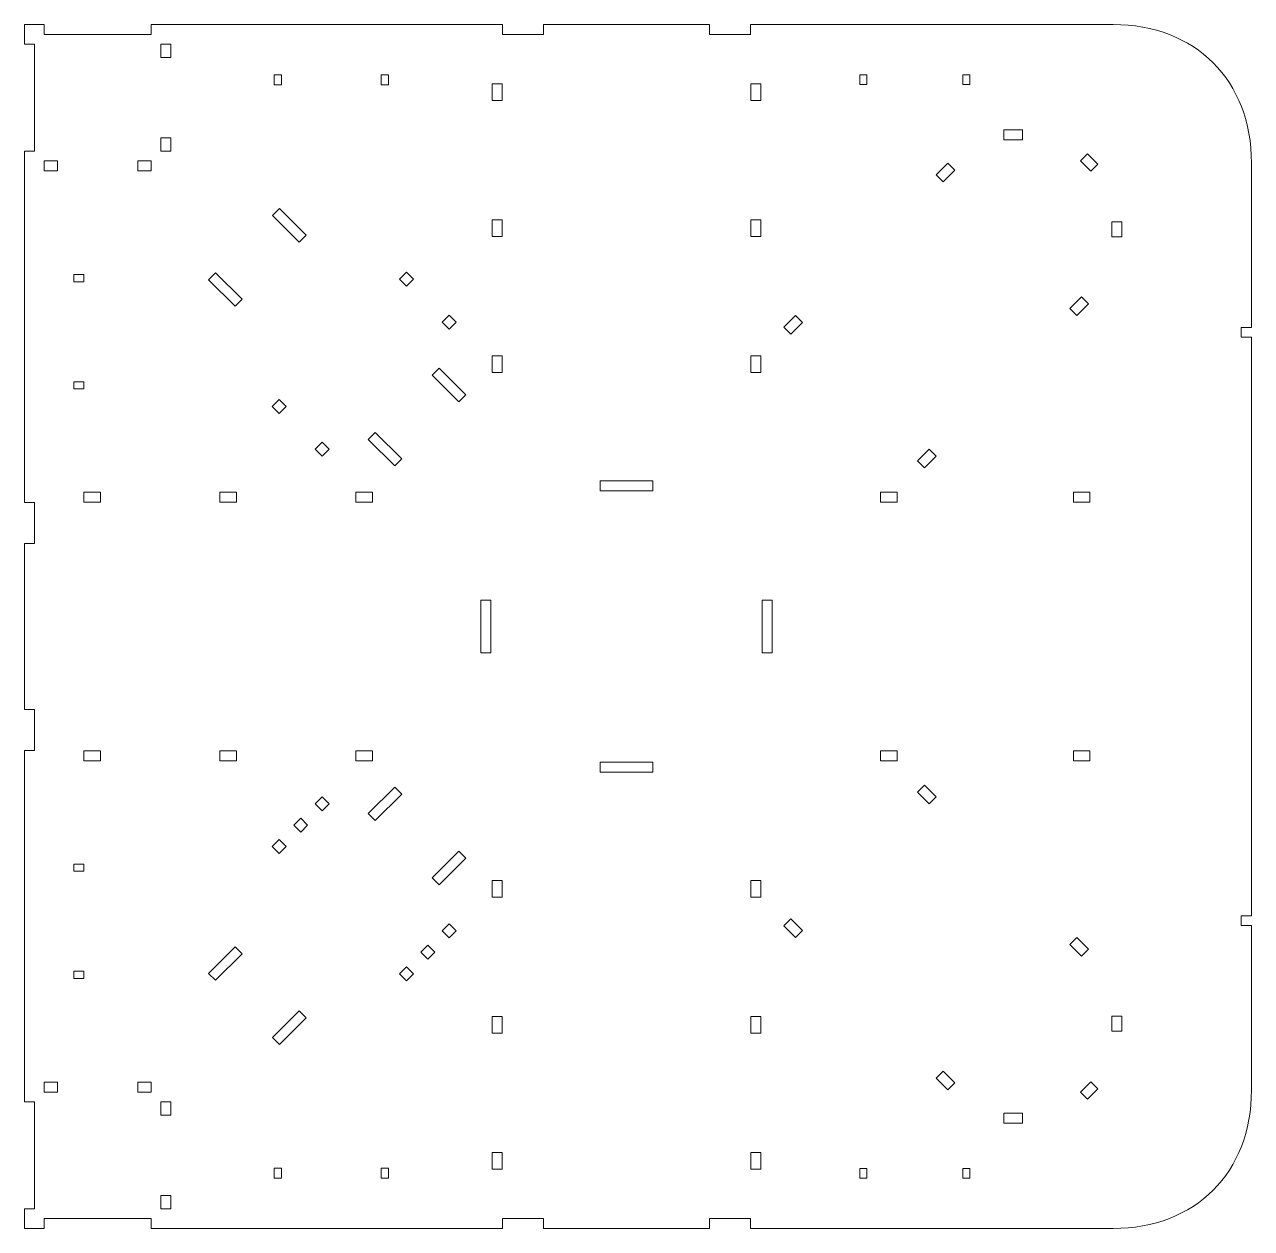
# Model space of a CAD drawing. Header units: millimetres. Extents: x -824 to 903, y -527 to 785.
# Drawn here: x -793.1 to -421, y -502.1 to -137 of the extents above; entities that cross this region are included whole.
import ezdxf

# ---------------------------------------------------------------- set-up
doc = ezdxf.new("R2010")
doc.units = ezdxf.units.MM
doc.header["$MEASUREMENT"] = 0
doc.layers.add('Camada 1', color=7, linetype='Continuous')

msp = doc.modelspace()

# ---------------------------------------------------------------- linework, layer by layer
at = {"layer": 'Camada 1', "lineweight": 9}
for points, knots in [([(-790.068, -281.9759), (-790.068, -281.9759), (-790.068, -294.3895), (-790.068, -294.3895), (-790.068, -294.3895), (-790.068, -294.3895), (-793.0673, -294.3895), (-793.0673, -294.3895), (-793.0673, -294.3895), (-793.0673, -294.3895), (-793.0673, -344.7747), (-793.0673, -344.7747), (-793.0673, -344.7747), (-793.0673, -344.7747), (-790.068, -344.7747), (-790.068, -344.7747), (-790.068, -344.7747), (-790.068, -344.7747), (-790.068, -357.1884), (-790.068, -357.1884), (-790.068, -357.1884), (-790.068, -357.1884), (-793.0673, -357.1884), (-793.0673, -357.1884), (-793.0673, -357.1884), (-793.0673, -357.1884), (-793.0673, -463.7445), (-793.0673, -463.7445), (-793.0673, -463.7445), (-793.0673, -463.7445), (-790.068, -463.7445), (-790.068, -463.7445), (-790.068, -463.7445), (-790.068, -463.7445), (-790.068, -496.138), (-790.068, -496.138), (-790.068, -496.138), (-790.068, -496.138), (-793.0673, -496.138), (-793.0673, -496.138), (-793.0673, -496.138), (-793.0673, -496.138), (-793.0673, -502.1367), (-793.0673, -502.1367), (-793.0673, -502.1367), (-793.0673, -502.1367), (-787.0989, -502.1367), (-787.0989, -502.1367), (-787.0989, -502.1367), (-787.0989, -502.1367), (-787.0989, -499.1374), (-787.0989, -499.1374), (-787.0989, -499.1374), (-787.0989, -499.1374), (-754.7054, -499.1374), (-754.7054, -499.1374), (-754.7054, -499.1374), (-754.7054, -499.1374), (-754.7054, -502.1367), (-754.7054, -502.1367), (-754.7054, -502.1367), (-754.7054, -502.1367), (-648.1189, -502.1367), (-648.1189, -502.1367), (-648.1189, -502.1367), (-648.1189, -502.1367), (-648.1189, -499.1374), (-648.1189, -499.1374), (-648.1189, -499.1374), (-648.1189, -499.1374), (-635.7052, -499.1374), (-635.7052, -499.1374), (-635.7052, -499.1374), (-635.7052, -499.1374), (-635.7052, -502.1367), (-635.7052, -502.1367), (-635.7052, -502.1367), (-635.7052, -502.1367), (-585.3202, -502.1367), (-585.3202, -502.1367), (-585.3202, -502.1367), (-585.3202, -502.1367), (-585.3202, -499.1374), (-585.3202, -499.1374), (-585.3202, -499.1374), (-585.3202, -499.1374), (-572.9064, -499.1374), (-572.9064, -499.1374), (-572.9064, -499.1374), (-572.9064, -499.1374), (-572.9064, -502.1367), (-572.9064, -502.1367), (-572.9064, -502.1367), (-572.9064, -502.1367), (-462.947, -502.1367), (-462.947, -502.1367), (-462.947, -502.1367), (-437.9432, -502.1367), (-420.9595, -485.1529), (-420.9595, -460.1492), (-420.9595, -460.1492), (-420.9595, -460.1492), (-420.9595, -410.2818), (-420.9595, -410.2818), (-420.9595, -410.2818), (-420.9595, -410.2818), (-424.0954, -410.2818), (-424.0954, -410.2818), (-424.0954, -410.2818), (-424.0954, -410.2818), (-424.0954, -407.2824), (-424.0954, -407.2824), (-424.0954, -407.2824), (-424.0954, -407.2824), (-420.9595, -407.2824), (-420.9595, -407.2824), (-420.9595, -407.2824), (-420.9595, -407.2824), (-420.9595, -231.8819), (-420.9595, -231.8819), (-420.9595, -231.8819), (-420.9595, -231.8819), (-424.0954, -231.8819), (-424.0954, -231.8819), (-424.0954, -231.8819), (-424.0954, -231.8819), (-424.0954, -228.8825), (-424.0954, -228.8825), (-424.0954, -228.8825), (-424.0954, -228.8825), (-420.9595, -228.8825), (-420.9595, -228.8825), (-420.9595, -228.8825), (-420.9595, -228.8825), (-420.9595, -179.0151), (-420.9595, -179.0151), (-420.9595, -179.0151), (-420.9595, -154.0113), (-437.9434, -137.0275), (-462.947, -137.0275), (-462.947, -137.0275), (-462.947, -137.0275), (-572.9064, -137.0275), (-572.9064, -137.0275), (-572.9064, -137.0275), (-572.9064, -137.0275), (-572.9064, -140.0268), (-572.9064, -140.0268), (-572.9064, -140.0268), (-572.9064, -140.0268), (-585.3202, -140.0268), (-585.3202, -140.0268), (-585.3202, -140.0268), (-585.3202, -140.0268), (-585.3202, -137.0275), (-585.3202, -137.0275), (-585.3202, -137.0275), (-585.3202, -137.0275), (-635.7052, -137.0275), (-635.7052, -137.0275), (-635.7052, -137.0275), (-635.7052, -137.0275), (-635.7052, -140.0268), (-635.7052, -140.0268), (-635.7052, -140.0268), (-635.7052, -140.0268), (-648.1189, -140.0268), (-648.1189, -140.0268), (-648.1189, -140.0268), (-648.1189, -140.0268), (-648.1189, -137.0275), (-648.1189, -137.0275), (-648.1189, -137.0275), (-648.1189, -137.0275), (-754.7054, -137.0275), (-754.7054, -137.0275), (-754.7054, -137.0275), (-754.7054, -137.0275), (-754.7054, -140.0268), (-754.7054, -140.0268), (-754.7054, -140.0268), (-754.7054, -140.0268), (-787.0989, -140.0268), (-787.0989, -140.0268), (-787.0989, -140.0268), (-787.0989, -140.0268), (-787.0989, -137.0275), (-787.0989, -137.0275), (-787.0989, -137.0275), (-787.0989, -137.0275), (-793.0673, -137.0275), (-793.0673, -137.0275), (-793.0673, -137.0275), (-793.0673, -137.0275), (-793.0673, -143.0262), (-793.0673, -143.0262), (-793.0673, -143.0262), (-793.0673, -143.0262), (-790.068, -143.0262), (-790.068, -143.0262), (-790.068, -143.0262), (-790.068, -143.0262), (-790.068, -175.4198), (-790.068, -175.4198), (-790.068, -175.4198), (-790.068, -175.4198), (-793.0673, -175.4198), (-793.0673, -175.4198), (-793.0673, -175.4198), (-793.0673, -175.4198), (-793.0673, -281.9759), (-793.0673, -281.9759), (-793.0673, -281.9759), (-793.0673, -281.9759), (-790.068, -281.9759), (-790.068, -281.9759)], [0, 0, 0, 0, 0.01818182, 0.01818182, 0.01818182, 0.01818182, 0.03636364, 0.03636364, 0.03636364, 0.03636364, 0.05454545, 0.05454545, 0.05454545, 0.05454545, 0.07272727, 0.07272727, 0.07272727, 0.07272727, 0.09090909, 0.09090909, 0.09090909, 0.09090909, 0.10909091, 0.10909091, 0.10909091, 0.10909091, 0.12727273, 0.12727273, 0.12727273, 0.12727273, 0.14545455, 0.14545455, 0.14545455, 0.14545455, 0.16363636, 0.16363636, 0.16363636, 0.16363636, 0.18181818, 0.18181818, 0.18181818, 0.18181818, 0.2, 0.2, 0.2, 0.2, 0.21818182, 0.21818182, 0.21818182, 0.21818182, 0.23636364, 0.23636364, 0.23636364, 0.23636364, 0.25454545, 0.25454545, 0.25454545, 0.25454545, 0.27272727, 0.27272727, 0.27272727, 0.27272727, 0.29090909, 0.29090909, 0.29090909, 0.29090909, 0.30909091, 0.30909091, 0.30909091, 0.30909091, 0.32727273, 0.32727273, 0.32727273, 0.32727273, 0.34545455, 0.34545455, 0.34545455, 0.34545455, 0.36363636, 0.36363636, 0.36363636, 0.36363636, 0.38181818, 0.38181818, 0.38181818, 0.38181818, 0.4, 0.4, 0.4, 0.4, 0.41818182, 0.41818182, 0.41818182, 0.41818182, 0.43636364, 0.43636364, 0.43636364, 0.43636364, 0.45454545, 0.45454545, 0.45454545, 0.45454545, 0.47272727, 0.47272727, 0.47272727, 0.47272727, 0.49090909, 0.49090909, 0.49090909, 0.49090909, 0.50909091, 0.50909091, 0.50909091, 0.50909091, 0.52727273, 0.52727273, 0.52727273, 0.52727273, 0.54545455, 0.54545455, 0.54545455, 0.54545455, 0.56363636, 0.56363636, 0.56363636, 0.56363636, 0.58181818, 0.58181818, 0.58181818, 0.58181818, 0.6, 0.6, 0.6, 0.6, 0.61818182, 0.61818182, 0.61818182, 0.61818182, 0.63636364, 0.63636364, 0.63636364, 0.63636364, 0.65454545, 0.65454545, 0.65454545, 0.65454545, 0.67272727, 0.67272727, 0.67272727, 0.67272727, 0.69090909, 0.69090909, 0.69090909, 0.69090909, 0.70909091, 0.70909091, 0.70909091, 0.70909091, 0.72727273, 0.72727273, 0.72727273, 0.72727273, 0.74545455, 0.74545455, 0.74545455, 0.74545455, 0.76363636, 0.76363636, 0.76363636, 0.76363636, 0.78181818, 0.78181818, 0.78181818, 0.78181818, 0.8, 0.8, 0.8, 0.8, 0.81818182, 0.81818182, 0.81818182, 0.81818182, 0.83636364, 0.83636364, 0.83636364, 0.83636364, 0.85454545, 0.85454545, 0.85454545, 0.85454545, 0.87272727, 0.87272727, 0.87272727, 0.87272727, 0.89090909, 0.89090909, 0.89090909, 0.89090909, 0.90909091, 0.90909091, 0.90909091, 0.90909091, 0.92727273, 0.92727273, 0.92727273, 0.92727273, 0.94545455, 0.94545455, 0.94545455, 0.94545455, 0.96363636, 0.96363636, 0.96363636, 0.96363636, 1, 1, 1, 1]), ([(-748.7065, -142.996), (-748.7065, -142.996), (-748.7065, -146.9952), (-748.7065, -146.9952), (-748.7065, -146.9952), (-748.7065, -146.9952), (-751.706, -146.9952), (-751.706, -146.9952), (-751.706, -146.9952), (-751.706, -146.9952), (-751.706, -142.996), (-751.706, -142.996), (-751.706, -142.996), (-751.706, -142.996), (-748.7065, -142.996), (-748.7065, -142.996)], [0, 0, 0, 0, 0.2, 0.2, 0.2, 0.2, 0.4, 0.4, 0.4, 0.4, 0.6, 0.6, 0.6, 0.6, 1, 1, 1, 1]), ([(-715.1703, -152.2835), (-715.1703, -152.2835), (-715.1703, -155.283), (-715.1703, -155.283), (-715.1703, -155.283), (-715.1703, -155.283), (-717.3575, -155.283), (-717.3575, -155.283), (-717.3575, -155.283), (-717.3575, -155.283), (-717.3575, -152.2835), (-717.3575, -152.2835), (-717.3575, -152.2835), (-717.3575, -152.2835), (-715.1703, -152.2835), (-715.1703, -152.2835)], [0, 0, 0, 0, 0.2, 0.2, 0.2, 0.2, 0.4, 0.4, 0.4, 0.4, 0.6, 0.6, 0.6, 0.6, 1, 1, 1, 1]), ([(-682.6756, -155.283), (-682.6756, -155.283), (-684.8628, -155.283), (-684.8628, -155.283), (-684.8628, -155.283), (-684.8628, -155.283), (-684.8628, -152.2835), (-684.8628, -152.2835), (-684.8628, -152.2835), (-684.8628, -152.2835), (-682.6756, -152.2835), (-682.6756, -152.2835), (-682.6756, -152.2835), (-682.6756, -152.2835), (-682.6756, -155.283), (-682.6756, -155.283)], [0, 0, 0, 0, 0.2, 0.2, 0.2, 0.2, 0.4, 0.4, 0.4, 0.4, 0.6, 0.6, 0.6, 0.6, 1, 1, 1, 1]), ([(-537.6095, -152.2394), (-537.6095, -152.2394), (-537.6095, -155.2387), (-537.6095, -155.2387), (-537.6095, -155.2387), (-537.6095, -155.2387), (-539.709, -155.2387), (-539.709, -155.2387), (-539.709, -155.2387), (-539.709, -155.2387), (-539.709, -152.2394), (-539.709, -152.2394), (-539.709, -152.2394), (-539.709, -152.2394), (-537.6095, -152.2394), (-537.6095, -152.2394)], [0, 0, 0, 0, 0.2, 0.2, 0.2, 0.2, 0.4, 0.4, 0.4, 0.4, 0.6, 0.6, 0.6, 0.6, 1, 1, 1, 1]), ([(-506.4157, -152.2394), (-506.4157, -152.2394), (-506.4157, -155.2387), (-506.4157, -155.2387), (-506.4157, -155.2387), (-506.4157, -155.2387), (-508.5154, -155.2387), (-508.5154, -155.2387), (-508.5154, -155.2387), (-508.5154, -155.2387), (-508.5154, -152.2394), (-508.5154, -152.2394), (-508.5154, -152.2394), (-508.5154, -152.2394), (-506.4157, -152.2394), (-506.4157, -152.2394)], [0, 0, 0, 0, 0.2, 0.2, 0.2, 0.2, 0.4, 0.4, 0.4, 0.4, 0.6, 0.6, 0.6, 0.6, 1, 1, 1, 1]), ([(-651.2223, -155.0341), (-651.2223, -155.0341), (-648.2229, -155.0341), (-648.2229, -155.0341), (-648.2229, -155.0341), (-648.2229, -155.0341), (-648.2229, -160.0331), (-648.2229, -160.0331), (-648.2229, -160.0331), (-648.2229, -160.0331), (-651.2223, -160.0331), (-651.2223, -160.0331), (-651.2223, -160.0331), (-651.2223, -160.0331), (-651.2223, -155.0341), (-651.2223, -155.0341)], [0, 0, 0, 0, 0.2, 0.2, 0.2, 0.2, 0.4, 0.4, 0.4, 0.4, 0.6, 0.6, 0.6, 0.6, 1, 1, 1, 1]), ([(-572.8023, -155.0341), (-572.8023, -155.0341), (-569.803, -155.0341), (-569.803, -155.0341), (-569.803, -155.0341), (-569.803, -155.0341), (-569.803, -160.0331), (-569.803, -160.0331), (-569.803, -160.0331), (-569.803, -160.0331), (-572.8023, -160.0331), (-572.8023, -160.0331), (-572.8023, -160.0331), (-572.8023, -160.0331), (-572.8023, -155.0341), (-572.8023, -155.0341)], [0, 0, 0, 0, 0.2, 0.2, 0.2, 0.2, 0.4, 0.4, 0.4, 0.4, 0.6, 0.6, 0.6, 0.6, 1, 1, 1, 1]), ([(-490.4362, -168.9745), (-490.4362, -168.9745), (-490.4362, -171.9739), (-490.4362, -171.9739), (-490.4362, -171.9739), (-490.4362, -171.9739), (-496.0602, -171.9739), (-496.0602, -171.9739), (-496.0602, -171.9739), (-496.0602, -171.9739), (-496.0602, -168.9745), (-496.0602, -168.9745), (-496.0602, -168.9745), (-496.0602, -168.9745), (-490.4362, -168.9745), (-490.4362, -168.9745)], [0, 0, 0, 0, 0.2, 0.2, 0.2, 0.2, 0.4, 0.4, 0.4, 0.4, 0.6, 0.6, 0.6, 0.6, 1, 1, 1, 1]), ([(-751.706, -171.3902), (-751.706, -171.3902), (-748.7065, -171.3902), (-748.7065, -171.3902), (-748.7065, -171.3902), (-748.7065, -171.3902), (-748.7065, -175.3894), (-748.7065, -175.3894), (-748.7065, -175.3894), (-748.7065, -175.3894), (-751.706, -175.3894), (-751.706, -175.3894), (-751.706, -175.3894), (-751.706, -175.3894), (-751.706, -171.3902), (-751.706, -171.3902)], [0, 0, 0, 0, 0.2, 0.2, 0.2, 0.2, 0.4, 0.4, 0.4, 0.4, 0.6, 0.6, 0.6, 0.6, 1, 1, 1, 1]), ([(-783.0694, -181.3882), (-783.0694, -181.3882), (-783.0694, -178.3888), (-783.0694, -178.3888), (-783.0694, -178.3888), (-783.0694, -178.3888), (-787.0685, -178.3888), (-787.0685, -178.3888), (-787.0685, -178.3888), (-787.0685, -178.3888), (-787.0685, -181.3882), (-787.0685, -181.3882), (-787.0685, -181.3882), (-787.0685, -181.3882), (-783.0694, -181.3882), (-783.0694, -181.3882)], [0, 0, 0, 0, 0.2, 0.2, 0.2, 0.2, 0.4, 0.4, 0.4, 0.4, 0.6, 0.6, 0.6, 0.6, 1, 1, 1, 1]), ([(-754.675, -181.3882), (-754.675, -181.3882), (-754.675, -178.3888), (-754.675, -178.3888), (-754.675, -178.3888), (-754.675, -178.3888), (-758.6743, -178.3888), (-758.6743, -178.3888), (-758.6743, -178.3888), (-758.6743, -178.3888), (-758.6743, -181.3882), (-758.6743, -181.3882), (-758.6743, -181.3882), (-758.6743, -181.3882), (-754.675, -181.3882), (-754.675, -181.3882)], [0, 0, 0, 0, 0.2, 0.2, 0.2, 0.2, 0.4, 0.4, 0.4, 0.4, 0.6, 0.6, 0.6, 0.6, 1, 1, 1, 1]), ([(-467.5236, -179.3971), (-467.5236, -179.3971), (-470.705, -176.2158), (-470.705, -176.2158), (-470.705, -176.2158), (-470.705, -176.2158), (-472.8258, -178.3366), (-472.8258, -178.3366), (-472.8258, -178.3366), (-472.8258, -178.3366), (-469.6444, -181.518), (-469.6444, -181.518), (-469.6444, -181.518), (-469.6444, -181.518), (-467.5236, -179.3971), (-467.5236, -179.3971)], [0, 0, 0, 0, 0.2, 0.2, 0.2, 0.2, 0.4, 0.4, 0.4, 0.4, 0.6, 0.6, 0.6, 0.6, 1, 1, 1, 1]), ([(-510.9452, -181.2352), (-510.9452, -181.2352), (-514.4801, -184.77), (-514.4801, -184.77), (-514.4801, -184.77), (-514.4801, -184.77), (-516.601, -182.6491), (-516.601, -182.6491), (-516.601, -182.6491), (-516.601, -182.6491), (-513.0662, -179.1142), (-513.0662, -179.1142), (-513.0662, -179.1142), (-513.0662, -179.1142), (-510.9452, -181.2352), (-510.9452, -181.2352)], [0, 0, 0, 0, 0.2, 0.2, 0.2, 0.2, 0.4, 0.4, 0.4, 0.4, 0.6, 0.6, 0.6, 0.6, 1, 1, 1, 1]), ([(-707.6251, -200.9282), (-707.6251, -200.9282), (-709.7461, -203.0491), (-709.7461, -203.0491), (-709.7461, -203.0491), (-709.7461, -203.0491), (-717.8167, -194.9785), (-717.8167, -194.9785), (-717.8167, -194.9785), (-717.8167, -194.9785), (-715.6957, -192.8577), (-715.6957, -192.8577), (-715.6957, -192.8577), (-715.6957, -192.8577), (-707.6251, -200.9282), (-707.6251, -200.9282)], [0, 0, 0, 0, 0.2, 0.2, 0.2, 0.2, 0.4, 0.4, 0.4, 0.4, 0.6, 0.6, 0.6, 0.6, 1, 1, 1, 1]), ([(-651.2223, -196.2759), (-651.2223, -196.2759), (-648.2229, -196.2759), (-648.2229, -196.2759), (-648.2229, -196.2759), (-648.2229, -196.2759), (-648.2229, -201.2748), (-648.2229, -201.2748), (-648.2229, -201.2748), (-648.2229, -201.2748), (-651.2223, -201.2748), (-651.2223, -201.2748), (-651.2223, -201.2748), (-651.2223, -201.2748), (-651.2223, -196.2759), (-651.2223, -196.2759)], [0, 0, 0, 0, 0.2, 0.2, 0.2, 0.2, 0.4, 0.4, 0.4, 0.4, 0.6, 0.6, 0.6, 0.6, 1, 1, 1, 1]), ([(-572.8023, -196.2759), (-572.8023, -196.2759), (-569.803, -196.2759), (-569.803, -196.2759), (-569.803, -196.2759), (-569.803, -196.2759), (-569.803, -201.2748), (-569.803, -201.2748), (-569.803, -201.2748), (-569.803, -201.2748), (-572.8023, -201.2748), (-572.8023, -201.2748), (-572.8023, -201.2748), (-572.8023, -201.2748), (-572.8023, -196.2759), (-572.8023, -196.2759)], [0, 0, 0, 0, 0.2, 0.2, 0.2, 0.2, 0.4, 0.4, 0.4, 0.4, 0.6, 0.6, 0.6, 0.6, 1, 1, 1, 1]), ([(-460.2824, -201.378), (-460.2824, -201.378), (-460.2824, -196.8788), (-460.2824, -196.8788), (-460.2824, -196.8788), (-460.2824, -196.8788), (-463.2818, -196.8788), (-463.2818, -196.8788), (-463.2818, -196.8788), (-463.2818, -196.8788), (-463.2818, -201.378), (-463.2818, -201.378), (-463.2818, -201.378), (-463.2818, -201.378), (-460.2824, -201.378), (-460.2824, -201.378)], [0, 0, 0, 0, 0.2, 0.2, 0.2, 0.2, 0.4, 0.4, 0.4, 0.4, 0.6, 0.6, 0.6, 0.6, 1, 1, 1, 1]), ([(-778.1021, -215.0286), (-778.1021, -215.0286), (-778.1021, -212.8415), (-778.1021, -212.8415), (-778.1021, -212.8415), (-778.1021, -212.8415), (-775.1027, -212.8415), (-775.1027, -212.8415), (-775.1027, -212.8415), (-775.1027, -212.8415), (-775.1027, -215.0286), (-775.1027, -215.0286), (-775.1027, -215.0286), (-775.1027, -215.0286), (-778.1021, -215.0286), (-778.1021, -215.0286)], [0, 0, 0, 0, 0.2, 0.2, 0.2, 0.2, 0.4, 0.4, 0.4, 0.4, 0.6, 0.6, 0.6, 0.6, 1, 1, 1, 1]), ([(-727.0457, -220.3487), (-727.0457, -220.3487), (-729.1665, -222.4697), (-729.1665, -222.4697), (-729.1665, -222.4697), (-729.1665, -222.4697), (-737.2373, -214.3991), (-737.2373, -214.3991), (-737.2373, -214.3991), (-737.2373, -214.3991), (-735.1163, -212.2782), (-735.1163, -212.2782), (-735.1163, -212.2782), (-735.1163, -212.2782), (-727.0457, -220.3487), (-727.0457, -220.3487)], [0, 0, 0, 0, 0.2, 0.2, 0.2, 0.2, 0.4, 0.4, 0.4, 0.4, 0.6, 0.6, 0.6, 0.6, 1, 1, 1, 1]), ([(-675.1372, -214.2921), (-675.1372, -214.2921), (-677.2582, -212.1713), (-677.2582, -212.1713), (-677.2582, -212.1713), (-677.2582, -212.1713), (-679.379, -214.2921), (-679.379, -214.2921), (-679.379, -214.2921), (-679.379, -214.2921), (-677.2582, -216.413), (-677.2582, -216.413), (-677.2582, -216.413), (-677.2582, -216.413), (-675.1372, -214.2921), (-675.1372, -214.2921)], [0, 0, 0, 0, 0.2, 0.2, 0.2, 0.2, 0.4, 0.4, 0.4, 0.4, 0.6, 0.6, 0.6, 0.6, 1, 1, 1, 1]), ([(-470.4221, -221.7582), (-470.4221, -221.7582), (-473.957, -225.2932), (-473.957, -225.2932), (-473.957, -225.2932), (-473.957, -225.2932), (-476.0778, -223.1722), (-476.0778, -223.1722), (-476.0778, -223.1722), (-476.0778, -223.1722), (-472.543, -219.6374), (-472.543, -219.6374), (-472.543, -219.6374), (-472.543, -219.6374), (-470.4221, -221.7582), (-470.4221, -221.7582)], [0, 0, 0, 0, 0.2, 0.2, 0.2, 0.2, 0.4, 0.4, 0.4, 0.4, 0.6, 0.6, 0.6, 0.6, 1, 1, 1, 1]), ([(-662.171, -227.2584), (-662.171, -227.2584), (-664.2918, -225.1375), (-664.2918, -225.1375), (-664.2918, -225.1375), (-664.2918, -225.1375), (-666.4128, -227.2584), (-666.4128, -227.2584), (-666.4128, -227.2584), (-666.4128, -227.2584), (-664.2918, -229.3793), (-664.2918, -229.3793), (-664.2918, -229.3793), (-664.2918, -229.3793), (-662.171, -227.2584), (-662.171, -227.2584)], [0, 0, 0, 0, 0.2, 0.2, 0.2, 0.2, 0.4, 0.4, 0.4, 0.4, 0.6, 0.6, 0.6, 0.6, 1, 1, 1, 1]), ([(-557.1101, -227.4), (-557.1101, -227.4), (-560.6449, -230.9348), (-560.6449, -230.9348), (-560.6449, -230.9348), (-560.6449, -230.9348), (-562.7657, -228.8139), (-562.7657, -228.8139), (-562.7657, -228.8139), (-562.7657, -228.8139), (-559.231, -225.2791), (-559.231, -225.2791), (-559.231, -225.2791), (-559.231, -225.2791), (-557.1101, -227.4), (-557.1101, -227.4)], [0, 0, 0, 0, 0.2, 0.2, 0.2, 0.2, 0.4, 0.4, 0.4, 0.4, 0.6, 0.6, 0.6, 0.6, 1, 1, 1, 1]), ([(-651.2223, -237.5175), (-651.2223, -237.5175), (-648.2229, -237.5175), (-648.2229, -237.5175), (-648.2229, -237.5175), (-648.2229, -237.5175), (-648.2229, -242.5166), (-648.2229, -242.5166), (-648.2229, -242.5166), (-648.2229, -242.5166), (-651.2223, -242.5166), (-651.2223, -242.5166), (-651.2223, -242.5166), (-651.2223, -242.5166), (-651.2223, -237.5175), (-651.2223, -237.5175)], [0, 0, 0, 0, 0.2, 0.2, 0.2, 0.2, 0.4, 0.4, 0.4, 0.4, 0.6, 0.6, 0.6, 0.6, 1, 1, 1, 1]), ([(-572.8023, -237.5175), (-572.8023, -237.5175), (-569.803, -237.5175), (-569.803, -237.5175), (-569.803, -237.5175), (-569.803, -237.5175), (-569.803, -242.5166), (-569.803, -242.5166), (-569.803, -242.5166), (-569.803, -242.5166), (-572.8023, -242.5166), (-572.8023, -242.5166), (-572.8023, -242.5166), (-572.8023, -242.5166), (-572.8023, -237.5175), (-572.8023, -237.5175)], [0, 0, 0, 0, 0.2, 0.2, 0.2, 0.2, 0.4, 0.4, 0.4, 0.4, 0.6, 0.6, 0.6, 0.6, 1, 1, 1, 1]), ([(-659.2016, -249.3517), (-659.2016, -249.3517), (-661.3225, -251.4726), (-661.3225, -251.4726), (-661.3225, -251.4726), (-661.3225, -251.4726), (-669.3931, -243.402), (-669.3931, -243.402), (-669.3931, -243.402), (-669.3931, -243.402), (-667.2723, -241.2811), (-667.2723, -241.2811), (-667.2723, -241.2811), (-667.2723, -241.2811), (-659.2016, -249.3517), (-659.2016, -249.3517)], [0, 0, 0, 0, 0.2, 0.2, 0.2, 0.2, 0.4, 0.4, 0.4, 0.4, 0.6, 0.6, 0.6, 0.6, 1, 1, 1, 1]), ([(-775.1027, -247.5234), (-775.1027, -247.5234), (-778.1021, -247.5234), (-778.1021, -247.5234), (-778.1021, -247.5234), (-778.1021, -247.5234), (-778.1021, -245.3362), (-778.1021, -245.3362), (-778.1021, -245.3362), (-778.1021, -245.3362), (-775.1027, -245.3362), (-775.1027, -245.3362), (-775.1027, -245.3362), (-775.1027, -245.3362), (-775.1027, -247.5234), (-775.1027, -247.5234)], [0, 0, 0, 0, 0.2, 0.2, 0.2, 0.2, 0.4, 0.4, 0.4, 0.4, 0.6, 0.6, 0.6, 0.6, 1, 1, 1, 1]), ([(-713.6818, -252.8367), (-713.6818, -252.8367), (-715.8027, -250.7158), (-715.8027, -250.7158), (-715.8027, -250.7158), (-715.8027, -250.7158), (-717.9235, -252.8367), (-717.9235, -252.8367), (-717.9235, -252.8367), (-717.9235, -252.8367), (-715.8027, -254.9575), (-715.8027, -254.9575), (-715.8027, -254.9575), (-715.8027, -254.9575), (-713.6818, -252.8367), (-713.6818, -252.8367)], [0, 0, 0, 0, 0.2, 0.2, 0.2, 0.2, 0.4, 0.4, 0.4, 0.4, 0.6, 0.6, 0.6, 0.6, 1, 1, 1, 1]), ([(-700.7155, -265.8029), (-700.7155, -265.8029), (-702.8364, -263.6821), (-702.8364, -263.6821), (-702.8364, -263.6821), (-702.8364, -263.6821), (-704.9572, -265.8029), (-704.9572, -265.8029), (-704.9572, -265.8029), (-704.9572, -265.8029), (-702.8364, -267.9238), (-702.8364, -267.9238), (-702.8364, -267.9238), (-702.8364, -267.9238), (-700.7155, -265.8029), (-700.7155, -265.8029)], [0, 0, 0, 0, 0.2, 0.2, 0.2, 0.2, 0.4, 0.4, 0.4, 0.4, 0.6, 0.6, 0.6, 0.6, 1, 1, 1, 1]), ([(-678.6222, -268.7722), (-678.6222, -268.7722), (-680.7431, -270.8932), (-680.7431, -270.8932), (-680.7431, -270.8932), (-680.7431, -270.8932), (-688.8137, -262.8226), (-688.8137, -262.8226), (-688.8137, -262.8226), (-688.8137, -262.8226), (-686.6929, -260.7017), (-686.6929, -260.7017), (-686.6929, -260.7017), (-686.6929, -260.7017), (-678.6222, -268.7722), (-678.6222, -268.7722)], [0, 0, 0, 0, 0.2, 0.2, 0.2, 0.2, 0.4, 0.4, 0.4, 0.4, 0.6, 0.6, 0.6, 0.6, 1, 1, 1, 1]), ([(-516.587, -267.9231), (-516.587, -267.9231), (-520.1218, -271.4579), (-520.1218, -271.4579), (-520.1218, -271.4579), (-520.1218, -271.4579), (-522.2427, -269.3371), (-522.2427, -269.3371), (-522.2427, -269.3371), (-522.2427, -269.3371), (-518.7078, -265.8022), (-518.7078, -265.8022), (-518.7078, -265.8022), (-518.7078, -265.8022), (-516.587, -267.9231), (-516.587, -267.9231)], [0, 0, 0, 0, 0.2, 0.2, 0.2, 0.2, 0.4, 0.4, 0.4, 0.4, 0.6, 0.6, 0.6, 0.6, 1, 1, 1, 1]), ([(-770.0617, -278.8725), (-770.0617, -278.8725), (-775.0608, -278.8725), (-775.0608, -278.8725), (-775.0608, -278.8725), (-775.0608, -278.8725), (-775.0608, -281.8719), (-775.0608, -281.8719), (-775.0608, -281.8719), (-775.0608, -281.8719), (-770.0617, -281.8719), (-770.0617, -281.8719), (-770.0617, -281.8719), (-770.0617, -281.8719), (-770.0617, -278.8725), (-770.0617, -278.8725)], [0, 0, 0, 0, 0.2, 0.2, 0.2, 0.2, 0.4, 0.4, 0.4, 0.4, 0.6, 0.6, 0.6, 0.6, 1, 1, 1, 1]), ([(-728.82, -278.8725), (-728.82, -278.8725), (-733.819, -278.8725), (-733.819, -278.8725), (-733.819, -278.8725), (-733.819, -278.8725), (-733.819, -281.8719), (-733.819, -281.8719), (-733.819, -281.8719), (-733.819, -281.8719), (-728.82, -281.8719), (-728.82, -281.8719), (-728.82, -281.8719), (-728.82, -281.8719), (-728.82, -278.8725), (-728.82, -278.8725)], [0, 0, 0, 0, 0.2, 0.2, 0.2, 0.2, 0.4, 0.4, 0.4, 0.4, 0.6, 0.6, 0.6, 0.6, 1, 1, 1, 1]), ([(-687.5782, -278.8725), (-687.5782, -278.8725), (-692.5772, -278.8725), (-692.5772, -278.8725), (-692.5772, -278.8725), (-692.5772, -278.8725), (-692.5772, -281.8719), (-692.5772, -281.8719), (-692.5772, -281.8719), (-692.5772, -281.8719), (-687.5782, -281.8719), (-687.5782, -281.8719), (-687.5782, -281.8719), (-687.5782, -281.8719), (-687.5782, -278.8725), (-687.5782, -278.8725)], [0, 0, 0, 0, 0.2, 0.2, 0.2, 0.2, 0.4, 0.4, 0.4, 0.4, 0.6, 0.6, 0.6, 0.6, 1, 1, 1, 1]), ([(-602.5143, -275.4039), (-602.5143, -275.4039), (-618.5111, -275.4039), (-618.5111, -275.4039), (-618.5111, -275.4039), (-618.5111, -275.4039), (-618.5111, -278.4033), (-618.5111, -278.4033), (-618.5111, -278.4033), (-618.5111, -278.4033), (-602.5143, -278.4033), (-602.5143, -278.4033), (-602.5143, -278.4033), (-602.5143, -278.4033), (-602.5143, -275.4039), (-602.5143, -275.4039)], [0, 0, 0, 0, 0.2, 0.2, 0.2, 0.2, 0.4, 0.4, 0.4, 0.4, 0.6, 0.6, 0.6, 0.6, 1, 1, 1, 1]), ([(-528.4481, -278.8725), (-528.4481, -278.8725), (-533.447, -278.8725), (-533.447, -278.8725), (-533.447, -278.8725), (-533.447, -278.8725), (-533.447, -281.8719), (-533.447, -281.8719), (-533.447, -281.8719), (-533.447, -281.8719), (-528.4481, -281.8719), (-528.4481, -281.8719), (-528.4481, -281.8719), (-528.4481, -281.8719), (-528.4481, -278.8725), (-528.4481, -278.8725)], [0, 0, 0, 0, 0.2, 0.2, 0.2, 0.2, 0.4, 0.4, 0.4, 0.4, 0.6, 0.6, 0.6, 0.6, 1, 1, 1, 1]), ([(-469.9598, -278.8725), (-469.9598, -278.8725), (-474.9589, -278.8725), (-474.9589, -278.8725), (-474.9589, -278.8725), (-474.9589, -278.8725), (-474.9589, -281.8719), (-474.9589, -281.8719), (-474.9589, -281.8719), (-474.9589, -281.8719), (-469.9598, -281.8719), (-469.9598, -281.8719), (-469.9598, -281.8719), (-469.9598, -281.8719), (-469.9598, -278.8725), (-469.9598, -278.8725)], [0, 0, 0, 0, 0.2, 0.2, 0.2, 0.2, 0.4, 0.4, 0.4, 0.4, 0.6, 0.6, 0.6, 0.6, 1, 1, 1, 1]), ([(-651.6915, -311.5837), (-651.6915, -311.5837), (-654.6909, -311.5837), (-654.6909, -311.5837), (-654.6909, -311.5837), (-654.6909, -311.5837), (-654.6909, -327.5806), (-654.6909, -327.5806), (-654.6909, -327.5806), (-654.6909, -327.5806), (-651.6915, -327.5806), (-651.6915, -327.5806), (-651.6915, -327.5806), (-651.6915, -327.5806), (-651.6915, -311.5837), (-651.6915, -311.5837)], [0, 0, 0, 0, 0.2, 0.2, 0.2, 0.2, 0.4, 0.4, 0.4, 0.4, 0.6, 0.6, 0.6, 0.6, 1, 1, 1, 1]), ([(-566.3344, -311.5837), (-566.3344, -311.5837), (-569.3338, -311.5837), (-569.3338, -311.5837), (-569.3338, -311.5837), (-569.3338, -311.5837), (-569.3338, -327.5806), (-569.3338, -327.5806), (-569.3338, -327.5806), (-569.3338, -327.5806), (-566.3344, -327.5806), (-566.3344, -327.5806), (-566.3344, -327.5806), (-566.3344, -327.5806), (-566.3344, -311.5837), (-566.3344, -311.5837)], [0, 0, 0, 0, 0.2, 0.2, 0.2, 0.2, 0.4, 0.4, 0.4, 0.4, 0.6, 0.6, 0.6, 0.6, 1, 1, 1, 1]), ([(-775.0608, -360.2918), (-775.0608, -360.2918), (-775.0608, -357.2924), (-775.0608, -357.2924), (-775.0608, -357.2924), (-775.0608, -357.2924), (-770.0617, -357.2924), (-770.0617, -357.2924), (-770.0617, -357.2924), (-770.0617, -357.2924), (-770.0617, -360.2918), (-770.0617, -360.2918), (-770.0617, -360.2918), (-770.0617, -360.2918), (-775.0608, -360.2918), (-775.0608, -360.2918)], [0, 0, 0, 0, 0.2, 0.2, 0.2, 0.2, 0.4, 0.4, 0.4, 0.4, 0.6, 0.6, 0.6, 0.6, 1, 1, 1, 1]), ([(-733.819, -360.2918), (-733.819, -360.2918), (-733.819, -357.2924), (-733.819, -357.2924), (-733.819, -357.2924), (-733.819, -357.2924), (-728.82, -357.2924), (-728.82, -357.2924), (-728.82, -357.2924), (-728.82, -357.2924), (-728.82, -360.2918), (-728.82, -360.2918), (-728.82, -360.2918), (-728.82, -360.2918), (-733.819, -360.2918), (-733.819, -360.2918)], [0, 0, 0, 0, 0.2, 0.2, 0.2, 0.2, 0.4, 0.4, 0.4, 0.4, 0.6, 0.6, 0.6, 0.6, 1, 1, 1, 1]), ([(-692.5772, -360.2918), (-692.5772, -360.2918), (-692.5772, -357.2924), (-692.5772, -357.2924), (-692.5772, -357.2924), (-692.5772, -357.2924), (-687.5782, -357.2924), (-687.5782, -357.2924), (-687.5782, -357.2924), (-687.5782, -357.2924), (-687.5782, -360.2918), (-687.5782, -360.2918), (-687.5782, -360.2918), (-687.5782, -360.2918), (-692.5772, -360.2918), (-692.5772, -360.2918)], [0, 0, 0, 0, 0.2, 0.2, 0.2, 0.2, 0.4, 0.4, 0.4, 0.4, 0.6, 0.6, 0.6, 0.6, 1, 1, 1, 1]), ([(-618.5111, -360.7609), (-618.5111, -360.7609), (-618.5111, -363.7604), (-618.5111, -363.7604), (-618.5111, -363.7604), (-618.5111, -363.7604), (-602.5143, -363.7604), (-602.5143, -363.7604), (-602.5143, -363.7604), (-602.5143, -363.7604), (-602.5143, -360.7609), (-602.5143, -360.7609), (-602.5143, -360.7609), (-602.5143, -360.7609), (-618.5111, -360.7609), (-618.5111, -360.7609)], [0, 0, 0, 0, 0.2, 0.2, 0.2, 0.2, 0.4, 0.4, 0.4, 0.4, 0.6, 0.6, 0.6, 0.6, 1, 1, 1, 1]), ([(-533.447, -360.2918), (-533.447, -360.2918), (-533.447, -357.2924), (-533.447, -357.2924), (-533.447, -357.2924), (-533.447, -357.2924), (-528.4481, -357.2924), (-528.4481, -357.2924), (-528.4481, -357.2924), (-528.4481, -357.2924), (-528.4481, -360.2918), (-528.4481, -360.2918), (-528.4481, -360.2918), (-528.4481, -360.2918), (-533.447, -360.2918), (-533.447, -360.2918)], [0, 0, 0, 0, 0.2, 0.2, 0.2, 0.2, 0.4, 0.4, 0.4, 0.4, 0.6, 0.6, 0.6, 0.6, 1, 1, 1, 1]), ([(-474.9589, -360.2918), (-474.9589, -360.2918), (-474.9589, -357.2924), (-474.9589, -357.2924), (-474.9589, -357.2924), (-474.9589, -357.2924), (-469.9598, -357.2924), (-469.9598, -357.2924), (-469.9598, -357.2924), (-469.9598, -357.2924), (-469.9598, -360.2918), (-469.9598, -360.2918), (-469.9598, -360.2918), (-469.9598, -360.2918), (-474.9589, -360.2918), (-474.9589, -360.2918)], [0, 0, 0, 0, 0.2, 0.2, 0.2, 0.2, 0.4, 0.4, 0.4, 0.4, 0.6, 0.6, 0.6, 0.6, 1, 1, 1, 1]), ([(-686.6929, -378.4626), (-686.6929, -378.4626), (-678.6222, -370.392), (-678.6222, -370.392), (-678.6222, -370.392), (-678.6222, -370.392), (-680.7431, -368.2711), (-680.7431, -368.2711), (-680.7431, -368.2711), (-680.7431, -368.2711), (-688.8137, -376.3416), (-688.8137, -376.3416), (-688.8137, -376.3416), (-688.8137, -376.3416), (-686.6929, -378.4626), (-686.6929, -378.4626)], [0, 0, 0, 0, 0.2, 0.2, 0.2, 0.2, 0.4, 0.4, 0.4, 0.4, 0.6, 0.6, 0.6, 0.6, 1, 1, 1, 1]), ([(-518.7078, -373.362), (-518.7078, -373.362), (-516.587, -371.2412), (-516.587, -371.2412), (-516.587, -371.2412), (-516.587, -371.2412), (-520.1218, -367.7064), (-520.1218, -367.7064), (-520.1218, -367.7064), (-520.1218, -367.7064), (-522.2427, -369.8272), (-522.2427, -369.8272), (-522.2427, -369.8272), (-522.2427, -369.8272), (-518.7078, -373.362), (-518.7078, -373.362)], [0, 0, 0, 0, 0.2, 0.2, 0.2, 0.2, 0.4, 0.4, 0.4, 0.4, 0.6, 0.6, 0.6, 0.6, 1, 1, 1, 1]), ([(-702.8364, -375.4821), (-702.8364, -375.4821), (-704.9572, -373.3613), (-704.9572, -373.3613), (-704.9572, -373.3613), (-704.9572, -373.3613), (-702.8364, -371.2405), (-702.8364, -371.2405), (-702.8364, -371.2405), (-702.8364, -371.2405), (-700.7155, -373.3613), (-700.7155, -373.3613), (-700.7155, -373.3613), (-700.7155, -373.3613), (-702.8364, -375.4821), (-702.8364, -375.4821)], [0, 0, 0, 0, 0.2, 0.2, 0.2, 0.2, 0.4, 0.4, 0.4, 0.4, 0.6, 0.6, 0.6, 0.6, 1, 1, 1, 1]), ([(-709.3195, -381.9653), (-709.3195, -381.9653), (-711.4404, -379.8445), (-711.4404, -379.8445), (-711.4404, -379.8445), (-711.4404, -379.8445), (-709.3195, -377.7235), (-709.3195, -377.7235), (-709.3195, -377.7235), (-709.3195, -377.7235), (-707.1987, -379.8445), (-707.1987, -379.8445), (-707.1987, -379.8445), (-707.1987, -379.8445), (-709.3195, -381.9653), (-709.3195, -381.9653)], [0, 0, 0, 0, 0.2, 0.2, 0.2, 0.2, 0.4, 0.4, 0.4, 0.4, 0.6, 0.6, 0.6, 0.6, 1, 1, 1, 1]), ([(-715.8027, -388.4485), (-715.8027, -388.4485), (-717.9235, -386.3275), (-717.9235, -386.3275), (-717.9235, -386.3275), (-717.9235, -386.3275), (-715.8027, -384.2067), (-715.8027, -384.2067), (-715.8027, -384.2067), (-715.8027, -384.2067), (-713.6818, -386.3275), (-713.6818, -386.3275), (-713.6818, -386.3275), (-713.6818, -386.3275), (-715.8027, -388.4485), (-715.8027, -388.4485)], [0, 0, 0, 0, 0.2, 0.2, 0.2, 0.2, 0.4, 0.4, 0.4, 0.4, 0.6, 0.6, 0.6, 0.6, 1, 1, 1, 1]), ([(-667.2723, -397.8832), (-667.2723, -397.8832), (-659.2016, -389.8126), (-659.2016, -389.8126), (-659.2016, -389.8126), (-659.2016, -389.8126), (-661.3225, -387.6916), (-661.3225, -387.6916), (-661.3225, -387.6916), (-661.3225, -387.6916), (-669.3931, -395.7622), (-669.3931, -395.7622), (-669.3931, -395.7622), (-669.3931, -395.7622), (-667.2723, -397.8832), (-667.2723, -397.8832)], [0, 0, 0, 0, 0.2, 0.2, 0.2, 0.2, 0.4, 0.4, 0.4, 0.4, 0.6, 0.6, 0.6, 0.6, 1, 1, 1, 1]), ([(-775.1027, -393.828), (-775.1027, -393.828), (-775.1027, -391.6408), (-775.1027, -391.6408), (-775.1027, -391.6408), (-775.1027, -391.6408), (-778.1021, -391.6408), (-778.1021, -391.6408), (-778.1021, -391.6408), (-778.1021, -391.6408), (-778.1021, -393.828), (-778.1021, -393.828), (-778.1021, -393.828), (-778.1021, -393.828), (-775.1027, -393.828), (-775.1027, -393.828)], [0, 0, 0, 0, 0.2, 0.2, 0.2, 0.2, 0.4, 0.4, 0.4, 0.4, 0.6, 0.6, 0.6, 0.6, 1, 1, 1, 1]), ([(-651.2223, -396.6476), (-651.2223, -396.6476), (-651.2223, -401.6467), (-651.2223, -401.6467), (-651.2223, -401.6467), (-651.2223, -401.6467), (-648.2229, -401.6467), (-648.2229, -401.6467), (-648.2229, -401.6467), (-648.2229, -401.6467), (-648.2229, -396.6476), (-648.2229, -396.6476), (-648.2229, -396.6476), (-648.2229, -396.6476), (-651.2223, -396.6476), (-651.2223, -396.6476)], [0, 0, 0, 0, 0.2, 0.2, 0.2, 0.2, 0.4, 0.4, 0.4, 0.4, 0.6, 0.6, 0.6, 0.6, 1, 1, 1, 1]), ([(-572.8023, -396.6476), (-572.8023, -396.6476), (-572.8023, -401.6467), (-572.8023, -401.6467), (-572.8023, -401.6467), (-572.8023, -401.6467), (-569.803, -401.6467), (-569.803, -401.6467), (-569.803, -401.6467), (-569.803, -401.6467), (-569.803, -396.6476), (-569.803, -396.6476), (-569.803, -396.6476), (-569.803, -396.6476), (-572.8023, -396.6476), (-572.8023, -396.6476)], [0, 0, 0, 0, 0.2, 0.2, 0.2, 0.2, 0.4, 0.4, 0.4, 0.4, 0.6, 0.6, 0.6, 0.6, 1, 1, 1, 1]), ([(-559.231, -413.8852), (-559.231, -413.8852), (-557.1101, -411.7642), (-557.1101, -411.7642), (-557.1101, -411.7642), (-557.1101, -411.7642), (-560.6449, -408.2294), (-560.6449, -408.2294), (-560.6449, -408.2294), (-560.6449, -408.2294), (-562.7657, -410.3504), (-562.7657, -410.3504), (-562.7657, -410.3504), (-562.7657, -410.3504), (-559.231, -413.8852), (-559.231, -413.8852)], [0, 0, 0, 0, 0.2, 0.2, 0.2, 0.2, 0.4, 0.4, 0.4, 0.4, 0.6, 0.6, 0.6, 0.6, 1, 1, 1, 1]), ([(-664.2918, -414.0267), (-664.2918, -414.0267), (-666.4128, -411.9059), (-666.4128, -411.9059), (-666.4128, -411.9059), (-666.4128, -411.9059), (-664.2918, -409.7849), (-664.2918, -409.7849), (-664.2918, -409.7849), (-664.2918, -409.7849), (-662.171, -411.9059), (-662.171, -411.9059), (-662.171, -411.9059), (-662.171, -411.9059), (-664.2918, -414.0267), (-664.2918, -414.0267)], [0, 0, 0, 0, 0.2, 0.2, 0.2, 0.2, 0.4, 0.4, 0.4, 0.4, 0.6, 0.6, 0.6, 0.6, 1, 1, 1, 1]), ([(-735.1163, -426.886), (-735.1163, -426.886), (-727.0457, -418.8155), (-727.0457, -418.8155), (-727.0457, -418.8155), (-727.0457, -418.8155), (-729.1665, -416.6946), (-729.1665, -416.6946), (-729.1665, -416.6946), (-729.1665, -416.6946), (-737.2373, -424.7652), (-737.2373, -424.7652), (-737.2373, -424.7652), (-737.2373, -424.7652), (-735.1163, -426.886), (-735.1163, -426.886)], [0, 0, 0, 0, 0.2, 0.2, 0.2, 0.2, 0.4, 0.4, 0.4, 0.4, 0.6, 0.6, 0.6, 0.6, 1, 1, 1, 1]), ([(-670.775, -420.5099), (-670.775, -420.5099), (-672.896, -418.3889), (-672.896, -418.3889), (-672.896, -418.3889), (-672.896, -418.3889), (-670.775, -416.2681), (-670.775, -416.2681), (-670.775, -416.2681), (-670.775, -416.2681), (-668.6541, -418.3889), (-668.6541, -418.3889), (-668.6541, -418.3889), (-668.6541, -418.3889), (-670.775, -420.5099), (-670.775, -420.5099)], [0, 0, 0, 0, 0.2, 0.2, 0.2, 0.2, 0.4, 0.4, 0.4, 0.4, 0.6, 0.6, 0.6, 0.6, 1, 1, 1, 1]), ([(-472.543, -419.5268), (-472.543, -419.5268), (-470.4221, -417.406), (-470.4221, -417.406), (-470.4221, -417.406), (-470.4221, -417.406), (-473.957, -413.8711), (-473.957, -413.8711), (-473.957, -413.8711), (-473.957, -413.8711), (-476.0778, -415.992), (-476.0778, -415.992), (-476.0778, -415.992), (-476.0778, -415.992), (-472.543, -419.5268), (-472.543, -419.5268)], [0, 0, 0, 0, 0.2, 0.2, 0.2, 0.2, 0.4, 0.4, 0.4, 0.4, 0.6, 0.6, 0.6, 0.6, 1, 1, 1, 1]), ([(-775.1027, -424.1356), (-775.1027, -424.1356), (-778.1021, -424.1356), (-778.1021, -424.1356), (-778.1021, -424.1356), (-778.1021, -424.1356), (-778.1021, -426.3227), (-778.1021, -426.3227), (-778.1021, -426.3227), (-778.1021, -426.3227), (-775.1027, -426.3227), (-775.1027, -426.3227), (-775.1027, -426.3227), (-775.1027, -426.3227), (-775.1027, -424.1356), (-775.1027, -424.1356)], [0, 0, 0, 0, 0.2, 0.2, 0.2, 0.2, 0.4, 0.4, 0.4, 0.4, 0.6, 0.6, 0.6, 0.6, 1, 1, 1, 1]), ([(-677.2582, -426.9929), (-677.2582, -426.9929), (-679.379, -424.8721), (-679.379, -424.8721), (-679.379, -424.8721), (-679.379, -424.8721), (-677.2582, -422.7513), (-677.2582, -422.7513), (-677.2582, -422.7513), (-677.2582, -422.7513), (-675.1372, -424.8721), (-675.1372, -424.8721), (-675.1372, -424.8721), (-675.1372, -424.8721), (-677.2582, -426.9929), (-677.2582, -426.9929)], [0, 0, 0, 0, 0.2, 0.2, 0.2, 0.2, 0.4, 0.4, 0.4, 0.4, 0.6, 0.6, 0.6, 0.6, 1, 1, 1, 1]), ([(-715.6957, -446.3066), (-715.6957, -446.3066), (-707.6251, -438.236), (-707.6251, -438.236), (-707.6251, -438.236), (-707.6251, -438.236), (-709.7461, -436.1152), (-709.7461, -436.1152), (-709.7461, -436.1152), (-709.7461, -436.1152), (-717.8167, -444.1858), (-717.8167, -444.1858), (-717.8167, -444.1858), (-717.8167, -444.1858), (-715.6957, -446.3066), (-715.6957, -446.3066)], [0, 0, 0, 0, 0.2, 0.2, 0.2, 0.2, 0.4, 0.4, 0.4, 0.4, 0.6, 0.6, 0.6, 0.6, 1, 1, 1, 1]), ([(-651.2223, -437.8894), (-651.2223, -437.8894), (-651.2223, -442.8883), (-651.2223, -442.8883), (-651.2223, -442.8883), (-651.2223, -442.8883), (-648.2229, -442.8883), (-648.2229, -442.8883), (-648.2229, -442.8883), (-648.2229, -442.8883), (-648.2229, -437.8894), (-648.2229, -437.8894), (-648.2229, -437.8894), (-648.2229, -437.8894), (-651.2223, -437.8894), (-651.2223, -437.8894)], [0, 0, 0, 0, 0.2, 0.2, 0.2, 0.2, 0.4, 0.4, 0.4, 0.4, 0.6, 0.6, 0.6, 0.6, 1, 1, 1, 1]), ([(-572.8023, -437.8894), (-572.8023, -437.8894), (-572.8023, -442.8883), (-572.8023, -442.8883), (-572.8023, -442.8883), (-572.8023, -442.8883), (-569.803, -442.8883), (-569.803, -442.8883), (-569.803, -442.8883), (-569.803, -442.8883), (-569.803, -437.8894), (-569.803, -437.8894), (-569.803, -437.8894), (-569.803, -437.8894), (-572.8023, -437.8894), (-572.8023, -437.8894)], [0, 0, 0, 0, 0.2, 0.2, 0.2, 0.2, 0.4, 0.4, 0.4, 0.4, 0.6, 0.6, 0.6, 0.6, 1, 1, 1, 1]), ([(-460.2824, -442.2854), (-460.2824, -442.2854), (-463.2818, -442.2854), (-463.2818, -442.2854), (-463.2818, -442.2854), (-463.2818, -442.2854), (-463.2818, -437.7862), (-463.2818, -437.7862), (-463.2818, -437.7862), (-463.2818, -437.7862), (-460.2824, -437.7862), (-460.2824, -437.7862), (-460.2824, -437.7862), (-460.2824, -437.7862), (-460.2824, -442.2854), (-460.2824, -442.2854)], [0, 0, 0, 0, 0.2, 0.2, 0.2, 0.2, 0.4, 0.4, 0.4, 0.4, 0.6, 0.6, 0.6, 0.6, 1, 1, 1, 1]), ([(-513.0662, -460.05), (-513.0662, -460.05), (-510.9452, -457.9291), (-510.9452, -457.9291), (-510.9452, -457.9291), (-510.9452, -457.9291), (-514.4801, -454.3942), (-514.4801, -454.3942), (-514.4801, -454.3942), (-514.4801, -454.3942), (-516.601, -456.5152), (-516.601, -456.5152), (-516.601, -456.5152), (-516.601, -456.5152), (-513.0662, -460.05), (-513.0662, -460.05)], [0, 0, 0, 0, 0.2, 0.2, 0.2, 0.2, 0.4, 0.4, 0.4, 0.4, 0.6, 0.6, 0.6, 0.6, 1, 1, 1, 1]), ([(-470.705, -462.9485), (-470.705, -462.9485), (-472.8258, -460.8276), (-472.8258, -460.8276), (-472.8258, -460.8276), (-472.8258, -460.8276), (-469.6444, -457.6462), (-469.6444, -457.6462), (-469.6444, -457.6462), (-469.6444, -457.6462), (-467.5236, -459.7672), (-467.5236, -459.7672), (-467.5236, -459.7672), (-467.5236, -459.7672), (-470.705, -462.9485), (-470.705, -462.9485)], [0, 0, 0, 0, 0.2, 0.2, 0.2, 0.2, 0.4, 0.4, 0.4, 0.4, 0.6, 0.6, 0.6, 0.6, 1, 1, 1, 1]), ([(-783.0694, -460.7754), (-783.0694, -460.7754), (-787.0685, -460.7754), (-787.0685, -460.7754), (-787.0685, -460.7754), (-787.0685, -460.7754), (-787.0685, -457.776), (-787.0685, -457.776), (-787.0685, -457.776), (-787.0685, -457.776), (-783.0694, -457.776), (-783.0694, -457.776), (-783.0694, -457.776), (-783.0694, -457.776), (-783.0694, -460.7754), (-783.0694, -460.7754)], [0, 0, 0, 0, 0.2, 0.2, 0.2, 0.2, 0.4, 0.4, 0.4, 0.4, 0.6, 0.6, 0.6, 0.6, 1, 1, 1, 1]), ([(-754.675, -460.7754), (-754.675, -460.7754), (-758.6743, -460.7754), (-758.6743, -460.7754), (-758.6743, -460.7754), (-758.6743, -460.7754), (-758.6743, -457.776), (-758.6743, -457.776), (-758.6743, -457.776), (-758.6743, -457.776), (-754.675, -457.776), (-754.675, -457.776), (-754.675, -457.776), (-754.675, -457.776), (-754.675, -460.7754), (-754.675, -460.7754)], [0, 0, 0, 0, 0.2, 0.2, 0.2, 0.2, 0.4, 0.4, 0.4, 0.4, 0.6, 0.6, 0.6, 0.6, 1, 1, 1, 1]), ([(-751.706, -463.7748), (-751.706, -463.7748), (-751.706, -467.774), (-751.706, -467.774), (-751.706, -467.774), (-751.706, -467.774), (-748.7065, -467.774), (-748.7065, -467.774), (-748.7065, -467.774), (-748.7065, -467.774), (-748.7065, -463.7748), (-748.7065, -463.7748), (-748.7065, -463.7748), (-748.7065, -463.7748), (-751.706, -463.7748), (-751.706, -463.7748)], [0, 0, 0, 0, 0.2, 0.2, 0.2, 0.2, 0.4, 0.4, 0.4, 0.4, 0.6, 0.6, 0.6, 0.6, 1, 1, 1, 1]), ([(-496.0602, -470.1898), (-496.0602, -470.1898), (-490.4362, -470.1898), (-490.4362, -470.1898), (-490.4362, -470.1898), (-490.4362, -470.1898), (-490.4362, -467.1903), (-490.4362, -467.1903), (-490.4362, -467.1903), (-490.4362, -467.1903), (-496.0602, -467.1903), (-496.0602, -467.1903), (-496.0602, -467.1903), (-496.0602, -467.1903), (-496.0602, -470.1898), (-496.0602, -470.1898)], [0, 0, 0, 0, 0.2, 0.2, 0.2, 0.2, 0.4, 0.4, 0.4, 0.4, 0.6, 0.6, 0.6, 0.6, 1, 1, 1, 1]), ([(-651.2223, -479.1312), (-651.2223, -479.1312), (-651.2223, -484.1301), (-651.2223, -484.1301), (-651.2223, -484.1301), (-651.2223, -484.1301), (-648.2229, -484.1301), (-648.2229, -484.1301), (-648.2229, -484.1301), (-648.2229, -484.1301), (-648.2229, -479.1312), (-648.2229, -479.1312), (-648.2229, -479.1312), (-648.2229, -479.1312), (-651.2223, -479.1312), (-651.2223, -479.1312)], [0, 0, 0, 0, 0.2, 0.2, 0.2, 0.2, 0.4, 0.4, 0.4, 0.4, 0.6, 0.6, 0.6, 0.6, 1, 1, 1, 1]), ([(-572.8023, -479.1312), (-572.8023, -479.1312), (-572.8023, -484.1301), (-572.8023, -484.1301), (-572.8023, -484.1301), (-572.8023, -484.1301), (-569.803, -484.1301), (-569.803, -484.1301), (-569.803, -484.1301), (-569.803, -484.1301), (-569.803, -479.1312), (-569.803, -479.1312), (-569.803, -479.1312), (-569.803, -479.1312), (-572.8023, -479.1312), (-572.8023, -479.1312)], [0, 0, 0, 0, 0.2, 0.2, 0.2, 0.2, 0.4, 0.4, 0.4, 0.4, 0.6, 0.6, 0.6, 0.6, 1, 1, 1, 1]), ([(-717.3575, -486.8807), (-717.3575, -486.8807), (-715.1703, -486.8807), (-715.1703, -486.8807), (-715.1703, -486.8807), (-715.1703, -486.8807), (-715.1703, -483.8813), (-715.1703, -483.8813), (-715.1703, -483.8813), (-715.1703, -483.8813), (-717.3575, -483.8813), (-717.3575, -483.8813), (-717.3575, -483.8813), (-717.3575, -483.8813), (-717.3575, -486.8807), (-717.3575, -486.8807)], [0, 0, 0, 0, 0.2, 0.2, 0.2, 0.2, 0.4, 0.4, 0.4, 0.4, 0.6, 0.6, 0.6, 0.6, 1, 1, 1, 1]), ([(-682.6756, -486.8807), (-682.6756, -486.8807), (-682.6756, -483.8813), (-682.6756, -483.8813), (-682.6756, -483.8813), (-682.6756, -483.8813), (-684.8628, -483.8813), (-684.8628, -483.8813), (-684.8628, -483.8813), (-684.8628, -483.8813), (-684.8628, -486.8807), (-684.8628, -486.8807), (-684.8628, -486.8807), (-684.8628, -486.8807), (-682.6756, -486.8807), (-682.6756, -486.8807)], [0, 0, 0, 0, 0.2, 0.2, 0.2, 0.2, 0.4, 0.4, 0.4, 0.4, 0.6, 0.6, 0.6, 0.6, 1, 1, 1, 1]), ([(-539.709, -486.9248), (-539.709, -486.9248), (-537.6095, -486.9248), (-537.6095, -486.9248), (-537.6095, -486.9248), (-537.6095, -486.9248), (-537.6095, -483.9255), (-537.6095, -483.9255), (-537.6095, -483.9255), (-537.6095, -483.9255), (-539.709, -483.9255), (-539.709, -483.9255), (-539.709, -483.9255), (-539.709, -483.9255), (-539.709, -486.9248), (-539.709, -486.9248)], [0, 0, 0, 0, 0.2, 0.2, 0.2, 0.2, 0.4, 0.4, 0.4, 0.4, 0.6, 0.6, 0.6, 0.6, 1, 1, 1, 1]), ([(-508.5154, -486.9248), (-508.5154, -486.9248), (-506.4157, -486.9248), (-506.4157, -486.9248), (-506.4157, -486.9248), (-506.4157, -486.9248), (-506.4157, -483.9255), (-506.4157, -483.9255), (-506.4157, -483.9255), (-506.4157, -483.9255), (-508.5154, -483.9255), (-508.5154, -483.9255), (-508.5154, -483.9255), (-508.5154, -483.9255), (-508.5154, -486.9248), (-508.5154, -486.9248)], [0, 0, 0, 0, 0.2, 0.2, 0.2, 0.2, 0.4, 0.4, 0.4, 0.4, 0.6, 0.6, 0.6, 0.6, 1, 1, 1, 1]), ([(-751.706, -496.1682), (-751.706, -496.1682), (-748.7065, -496.1682), (-748.7065, -496.1682), (-748.7065, -496.1682), (-748.7065, -496.1682), (-748.7065, -492.1691), (-748.7065, -492.1691), (-748.7065, -492.1691), (-748.7065, -492.1691), (-751.706, -492.1691), (-751.706, -492.1691), (-751.706, -492.1691), (-751.706, -492.1691), (-751.706, -496.1682), (-751.706, -496.1682)], [0, 0, 0, 0, 0.2, 0.2, 0.2, 0.2, 0.4, 0.4, 0.4, 0.4, 0.6, 0.6, 0.6, 0.6, 1, 1, 1, 1])]:
    msp.add_open_spline(points, degree=3, knots=knots, dxfattribs=at)

doc.saveas('drawing.dxf')
